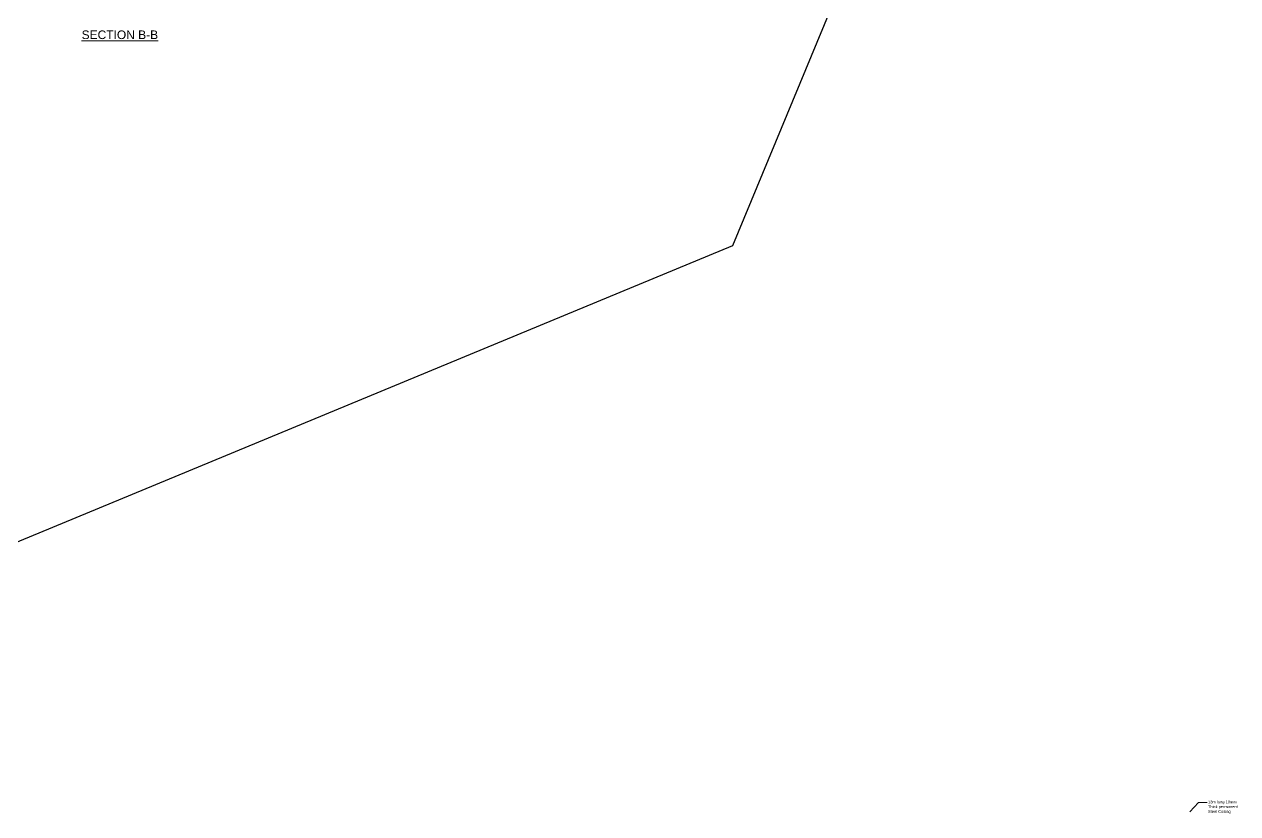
# Model space of a CAD drawing. Header units: millimetres. Extents: x -452357 to 35267, y 81803 to 461763.
# Drawn here: x -175695 to -133227, y 370090 to 397740 of the extents above; entities that cross this region are included whole.
import ezdxf

# ---------------------------------------------------------------- set-up
doc = ezdxf.new("R2010")
doc.units = ezdxf.units.MM
doc.layers.add('Dimision', color=96, linetype='Continuous', lineweight=18)
doc.layers.add('Text', color=7, linetype='Continuous', lineweight=15)
doc.layers.add('Pire Line', color=11, linetype='Continuous')
doc.styles.add('ROMANS', font='arial.ttf', dxfattribs={"height": 200})
doc.styles.get("Standard").update_dxf_attribs({"font": 'times.ttf'})
doc.linetypes.add('BATTING', pattern='A,0.00254,-2.54,[134,ltypeshp.shx,S=2.54,R=0,X=-2.54,Y=0],-5.08,[134,ltypeshp.shx,S=2.54,R=180,X=2.54,Y=0],-2.54', length=10.16254)
doc.dimstyles.get("Standard").update_dxf_attribs({"dimtxt": 100, "dimasz": 100, "dimexe": 100, "dimexo": 100, "dimgap": 50, "dimtad": 1, "dimdec": 0, "dimlfac": -1, "dimzin": 0, "dimdsep": 46, "dimtxsty": 'Standard', "dimblk": 'DOT', "dimcen": 0, "dimclrd": 4, "dimclre": 4, "dimclrt": 4, "dimadec": 0, "dimazin": 0, "dimtfac": 1, "dimtdec": 0, "dimtix": 1, "dimtofl": 0, "dimtmove": 0, "dimatfit": 3, "dimfxl": 80, "dimtolj": 1, "dimtzin": 0, "dimlwd": 15, "dimarcsym": 2})

# ---------------------------------------------------------------- blocks, each defined once
blk = doc.blocks.new('_Dot')
at = {"color": 0, "linetype": 'ByBlock', "lineweight": -2}
blk.add_line((-0.5, 0), (-1, 0), dxfattribs=at)
at = {"color": 0, "linetype": 'ByBlock', "const_width": 0.5}
blk.add_lwpolyline([(-0.25, 0, 1), (0.25, 0, 1)], format="xyb", close=True, dxfattribs=at)

msp = doc.modelspace()

# ---------------------------------------------------------------- linework, layer by layer
at = {"layer": 'Dimision', "ltscale": 10}
msp.add_lwpolyline([(-134595.6, 370486), (-134295.8, 370486.2)], dxfattribs=at)
at = {"layer": 'Pire Line', "color": 2, "linetype": 'BATTING', "ltscale": 150}
msp.add_lwpolyline([(-138579.4, 419719.8), (-150893.5, 449448.7), (-180622.4, 461762.8), (-210351.3, 449448.7), (-222665.4, 419719.8), (-210351.3, 389990.8), (-180622.4, 377676.7), (-150893.5, 389990.8)], close=True, dxfattribs=at)

# ---------------------------------------------------------------- texts
at = {"layer": 'Text', "style": 'ROMANS'}
msp.add_text('%%USECTION B-B', height=300, dxfattribs=at).set_placement((-173687.1, 397221))
at = {"layer": 'Text', "insert": (-134266.1, 370553.9), "char_height": 100, "width": 1203.695, "attachment_point": 1, "style": 'ROMANS'}
msp.add_mtext('13m long 10mm Thick permanent\\PSteel Casing', dxfattribs=at)

# ---------------------------------------------------------------- leaders
at = {"layer": 'Dimision', "ltscale": 10}
msp.add_leader([(-134902.9, 370158.3), (-134595.6, 370486)], dimstyle='Standard', override={"dimasz": 75}, dxfattribs=at)

doc.saveas('drawing.dxf')
